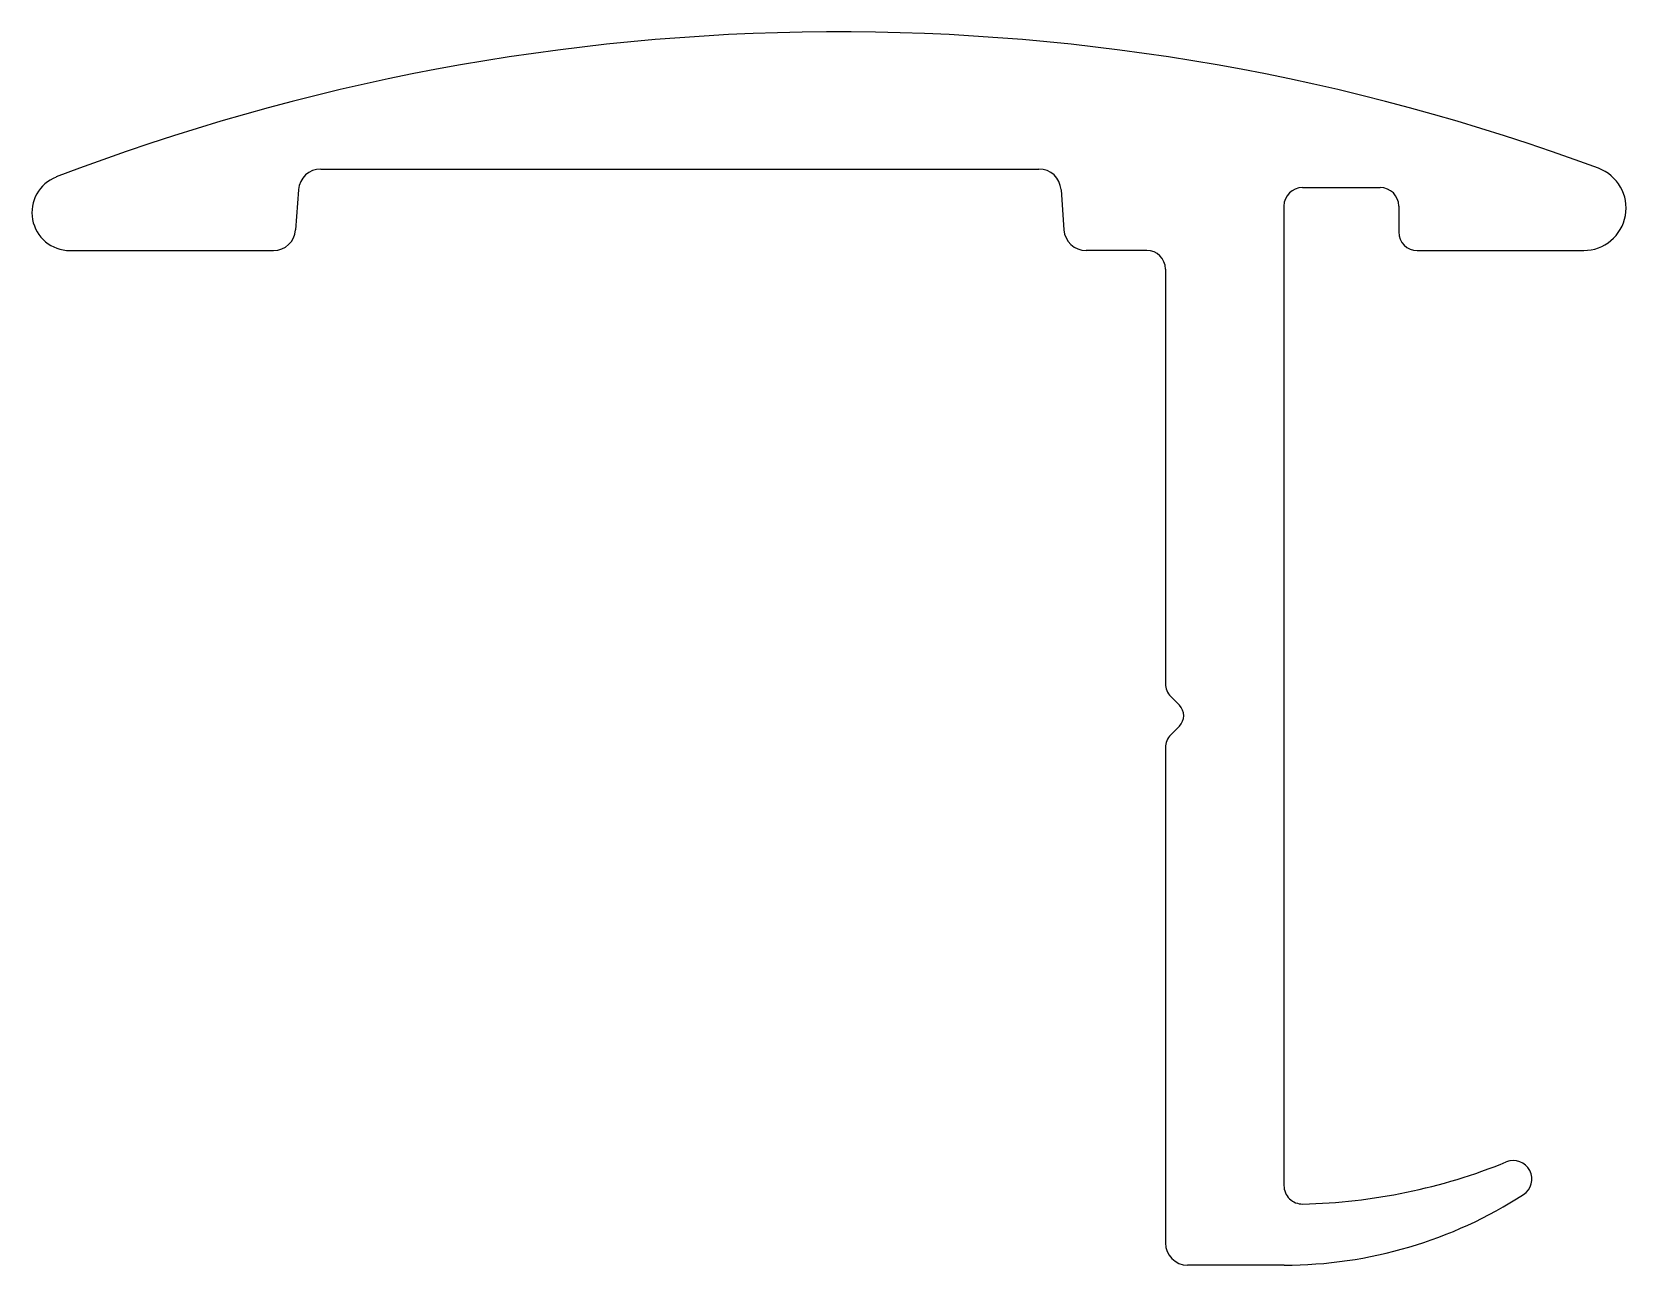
# Model space of a CAD drawing. Extents: x 748.8 to 770.3, y 589.1 to 605.7.
import ezdxf

# ---------------------------------------------------------------- set-up
doc = ezdxf.new("R2010")
doc.units = 0
doc.layers.get('0').update_dxf_attribs({"linetype": 'CONTINUOUS'})

msp = doc.modelspace()

# ---------------------------------------------------------------- linework, layer by layer
at = {"color": 0}
for p, q in [((752.707, 603.88), (762.401, 603.88)), ((765.959, 603.63), (767.009, 603.63)), ((752.408, 603.601), (752.369, 603.058)), ((762.7, 603.601), (762.739, 603.058)), ((765.709, 603.38), (765.709, 590.155)), ((767.259, 603.38), (767.259, 603.03)), ((749.322, 602.78), (752.07, 602.78)), ((763.859, 602.78), (763.038, 602.78)), ((767.509, 602.78), (769.755, 602.78)), ((764.109, 602.53), (764.109, 596.933)), ((764.298, 596.64), (764.182, 596.756)), ((764.298, 596.357), (764.182, 596.242)), ((764.109, 596.065), (764.109, 589.38)), ((765.712, 589.08), (764.409, 589.08))]:
    msp.add_line(p, q, dxfattribs=at)
for centre, radius, start, end in [((759.701, 576.282), 29.45, 69.6257, 111.0191), ((752.707, 603.58), 0.3, 90, 175.913), ((762.401, 603.58), 0.3, 4.087, 90), ((769.755, 603.353), 0.573, 270, 69.6257), ((749.322, 603.293), 0.513, 111.0191, 270), ((765.959, 603.38), 0.25, 90, 180), ((767.009, 603.38), 0.25, 0, 90), ((752.07, 603.08), 0.3, 270, 355.913), ((763.038, 603.08), 0.3, 184.087, 270), ((767.509, 603.03), 0.25, 180, 270), ((763.859, 602.53), 0.25, 0, 90), ((764.359, 596.933), 0.25, 180, 225), ((764.156, 596.499), 0.2, 315, 45), ((764.359, 596.065), 0.25, 135, 180), ((768.805, 590.242), 0.25, 302.8709, 112.1704), ((765.798, 597.622), 7.719, 271.237, 292.1704), ((765.959, 590.155), 0.25, 180, 271.237), ((765.712, 595.029), 5.949, 270, 302.8709), ((764.409, 589.38), 0.3, 180, 270)]:
    msp.add_arc(centre, radius, start, end, dxfattribs=at)

doc.saveas('drawing.dxf')
